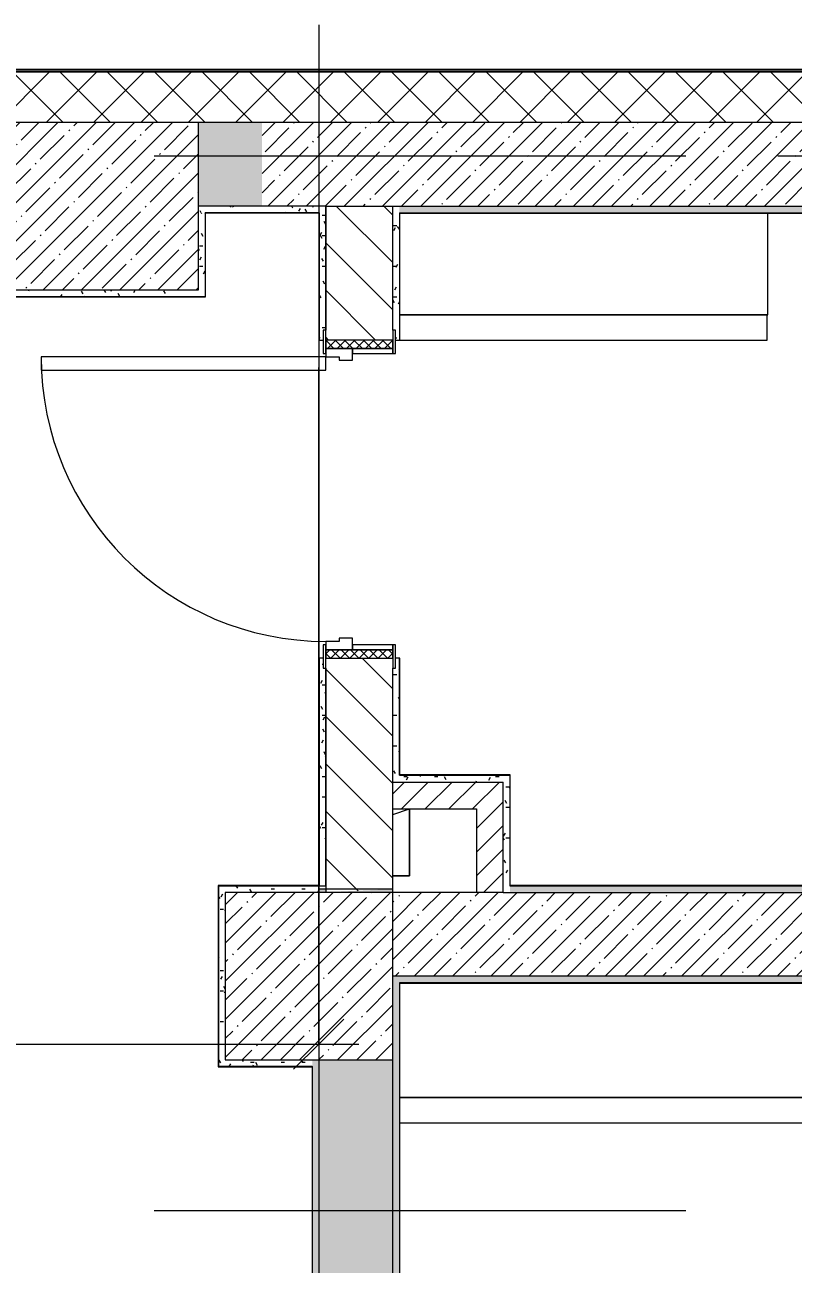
# Model space of a CAD drawing. Header units: millimetres. Extents: x 957 to 67880, y -2706 to 27400.
# Drawn here: x 62802 to 65096, y 17990 to 21692 of the extents above; entities that cross this region are included whole.
import ezdxf

# ---------------------------------------------------------------- set-up
doc = ezdxf.new("R2010")
doc.units = ezdxf.units.MM
doc.linetypes.add('Осевая', pattern=[3175, 635, -476.25, 1587.5, -476.25])
for name, color, linetype, lineweight in [('A-ANNO-DIMS', 7, 'Continuous', 9), ('A-ANNO-DIMS-100', 7, 'Continuous', 9), ('A-DOOR', 7, 'Continuous', 9), ('A-DOOR-FRAM-2', 7, 'Continuous', 9), ('A-GENM', 7, 'Continuous', 9), ('A-WALL', 7, 'Continuous', 9), ('I-WALL', 7, 'Continuous', 9), ('S-COLS', 7, 'Continuous', 9), ('Оси', 7, 'Continuous', 9), ('Оси-2', 7, 'Осевая', 9)]:
    doc.layers.add(name, color=color, linetype=linetype, lineweight=lineweight)
for name, color, linetype, lineweight, true_color in [('A-DOOR-1', 7, 'Continuous', 9, 0xc0c0c0), ('A-DOOR-FRAM-1', 7, 'Continuous', 9, 0xc0c0c0), ('A-WALL-1', 9, 'Continuous', 9, 0x808080), ('A-WALL-FNSH-1', 9, 'Continuous', 9, 0x808080)]:
    doc.layers.add(name, color=color, linetype=linetype, lineweight=lineweight, true_color=true_color)
doc.styles.add('ISOCPEUR_2', font='isocpeur.ttf', dxfattribs={"width": 0.9, "height": 250})
doc.dimstyles.new('ISO-2_5_0_9К_БОЛЬШОЙ_округление', dxfattribs={"dimscale": 304.8, "dimtxt": 248.995294, "dimasz": 0.492126, "dimexe": 0.393701, "dimexo": 0, "dimgap": 0, "dimtad": 1, "dimdec": 0, "dimrnd": 10, "dimzin": 0, "dimdsep": 46, "dimtxsty": 'ISOCPEUR_2', "dimblk1": 'OBLIQUE', "dimblk2": 'OBLIQUE', "dimsah": 1, "dimcen": 0.09, "dimdle": 0.393701, "dimazin": 0, "dimtfac": 1, "dimtdec": 4, "dimtix": 1, "dimtmove": 0, "dimatfit": 3, "dimfxl": 1, "dimtvp": 1, "dimtolj": 1, "dimtzin": 0, "dimarcsym": 2})
pattern_1 = [(45, (-57529.54, 0), (-57.024626, 57.024626), []), (45, (-57472.52, 0), (-57.024626, 57.024626), [100.806, -20.161, 3.353, -16.808])]
pattern_2 = [(45, (-57529.54, 0), (-35.35534, 35.35534), [])]
pattern_3 = [(0, (-57529.542, 0), (121.92, 30.48), [10.058, -81.382, 10.058, -81.382, -487.68]), (0, (-57529.542, 0), (121.92, 30.48), [-182.88, 10.058, -172.822, 10.058, -81.382, -213.36]), (0, (-57529.542, 0), (121.92, 30.48), [-457.2, 10.058, -50.902, 10.058, -142.342]), (120, (-57483.822, 15.24), (-87.356454, 90.345817), [10.058, -81.382, 10.058, -81.382, -487.68]), (120, (-57483.822, 15.24), (-87.356454, 90.345817), [-182.88, 10.058, -172.822, 10.058, -81.382, -213.36]), (120, (-57483.822, 15.24), (-87.356454, 90.345817), [-457.2, 10.058, -50.902, 10.058, -142.342]), (240, (-57468.582, 76.2), (-34.563546, -120.825817), [10.058, -81.382, 10.058, -81.382, -487.68]), (240, (-57468.582, 76.2), (-34.563546, -120.825817), [-182.88, 10.058, -172.822, 10.058, -81.382, -213.36]), (240, (-57468.582, 76.2), (-34.563546, -120.825817), [-457.2, 10.058, -50.902, 10.058, -142.342])]

# ---------------------------------------------------------------- blocks, each defined once
blk = doc.blocks.new('110_Дверь_СКБ_1Ст_Внутренняя1 - Д-8 950x2100h_охрана-V9-План расстановки мебели и оборудования 3 этажа в осях 23-33')
at = {"layer": 'A-DOOR'}
h = blk.add_hatch(dxfattribs=at)
h.set_pattern_fill('FP_6', color=256, style=0, pattern_type=2)
h.set_pattern_definition([(135, (1826.41, 164.685), (-14.14214, -14.14214), []), (225, (1826.41, 164.685), (14.14214, -14.14214), [])])
h.paths.add_polyline_path([(462.5, 100), (462.5, -100), (487.5, -100), (487.5, 100)])
at = {"layer": 'A-DOOR-FRAM-2'}
h = blk.add_hatch(dxfattribs=at)
h.set_pattern_fill('FP_7', color=256, style=0, pattern_type=2)
h.set_pattern_definition([(45, (-296.384, 164.685), (-14.1421, 14.1421), []), (135, (-296.384, 164.685), (-14.1421, -14.1421), [])])
h.paths.add_polyline_path([(-438.6, 100), (-462.5, 100), (-462.5, -100), (-437.5, -100), (-437.5, 100)])
at = {"layer": 'A-DOOR-1'}
for p, q in [((437.5, 950), (397.5, 950)), ((397.5, 950), (397.5, 100)), ((437.5, 100), (437.5, 950)), ((397.5, 100), (437.5, 100))]:
    blk.add_line(p, q, dxfattribs=at)
blk.add_arc((437.5, 100), 850, 90, 180, dxfattribs=at)
at = {"layer": 'A-DOOR-FRAM-1'}
for p, q in [((-422.5, 108), (-492.5, 108)), ((-492.5, 108), (-492.5, 100)), ((-492.5, 100), (-422.5, 100)), ((-437.5, 100), (-462.5, 100)), ((-462.5, 100), (-462.5, -100)), ((-412.5, 100), (-437.5, 100)), ((-437.5, 100), (-437.5, 20)), ((-437.5, -100), (-437.5, 100)), ((-422.5, 100), (-437.5, 100)), ((-437.5, 100), (-437.5, 99)), ((-437.5, 99), (-422.5, 99)), ((-422.5, 100), (-422.5, 108)), ((-422.5, 99), (-422.5, 100)), ((-412.5, 60), (-412.5, 100)), ((437.5, 100), (437.5, 60)), ((462.5, 100), (437.5, 100)), ((517.5, 108), (447.5, 108)), ((447.5, 108), (447.5, 100)), ((462.5, 100), (447.5, 100)), ((447.5, 100), (447.5, 99)), ((447.5, 100), (517.5, 100)), ((447.5, 99), (462.5, 99)), ((462.5, 20), (462.5, 100)), ((487.5, 100), (462.5, 100)), ((462.5, 100), (462.5, -100)), ((462.5, 99), (462.5, 100)), ((487.5, -100), (487.5, 100)), ((517.5, 100), (517.5, 108)), ((-402.5, 60), (-412.5, 60)), ((-402.5, 20), (-402.5, 60)), ((437.5, 60), (427.5, 60)), ((427.5, 60), (427.5, 20)), ((-437.5, 20), (-402.5, 20)), ((-422.5, 20), (-437.5, 20)), ((-437.5, 20), (-437.5, -100)), ((-422.5, -100), (-422.5, 20)), ((427.5, 20), (462.5, 20)), ((462.5, 20), (447.5, 20)), ((447.5, 20), (447.5, -100)), ((462.5, -100), (462.5, 20)), ((-422.5, -100), (-492.5, -100)), ((-492.5, -100), (-492.5, -108)), ((-492.5, -108), (-422.5, -108)), ((-462.5, -100), (-437.5, -100)), ((-437.5, -100), (-422.5, -100)), ((-422.5, -108), (-422.5, -100)), ((447.5, -100), (462.5, -100)), ((517.5, -100), (447.5, -100)), ((447.5, -100), (447.5, -108)), ((447.5, -108), (517.5, -108)), ((462.5, -100), (487.5, -100)), ((517.5, -108), (517.5, -100))]:
    blk.add_line(p, q, dxfattribs=at)
blk = doc.blocks.new('GM_Отверстие прямоугольное _в плите_ - Отверстие-21604341-План расстановки мебели и оборудования 3 этажа в осях 23-33')
at = {"layer": 'A-GENM'}
for p, q in [((50, 83.3), (100, 100)), ((100, 100), (100, -100)), ((100, -100), (100, 100)), ((100, -100), (50, -100)), ((50, -100), (100, -100))]:
    blk.add_line(p, q, dxfattribs=at)
blk = doc.blocks.new('BSC_Колонна _Прямоугольная - 700х500-23282984-План расстановки мебели и оборудования 3 этажа в осях 23-33')
at = {"layer": 'S-COLS'}
h = blk.add_hatch(dxfattribs=at)
h.set_pattern_fill('FP_25', color=256, style=0, pattern_type=2)
h.set_pattern_definition([(45, (-120500, -21150), (-57.024626, 57.024626), []), (45, (-120442.975, -21150), (-57.024626, 57.024626), [100.806, -20.161, 3.353, -16.808])])
h.paths.add_polyline_path([(-339.6, -250), (350, -250), (350, 250), (-350, 250), (-350, -250)])
for p, q in [((350, 250), (-350, 250)), ((-350, 250), (-350, -250)), ((350, -250), (350, 250)), ((-350, -250), (350, -250))]:
    blk.add_line(p, q, dxfattribs=at)
blk = doc.blocks.new('BSC_Колонна _Прямоугольная - 500х500-V53-План расстановки мебели и оборудования 3 этажа в осях 23-33')
at = {"layer": 'S-COLS'}
h = blk.add_hatch(dxfattribs=at)
h.set_pattern_fill('FP_34', color=256, style=0, pattern_type=2)
h.set_pattern_definition([(45, (-121180, -18850), (-57.024626, 57.024626), []), (45, (-121122.975, -18850), (-57.024626, 57.024626), [100.806, -20.161, 3.353, -16.808])])
h.paths.add_polyline_path([(250, -250), (250, 250), (-250, 250), (-250, -250), (239.7, -250)])
for p, q in [((250, 250), (-250, 250)), ((-250, 250), (-250, -250)), ((250, -250), (250, 250)), ((-250, -250), (250, -250))]:
    blk.add_line(p, q, dxfattribs=at)
blk = doc.blocks.new('Зашивка приборов отопления41 - Зашивка приборов отопления-33325756-План расстановки мебели и оборудования 3 этажа в осях 23-33')
at = {"layer": 'A-WALL'}
for p, q in [((121310.8, 18669.6), (124670.8, 18669.6)), ((124670.8, 18669.6), (121310.8, 18669.6)), ((121310.8, 18594.6), (124670.8, 18594.6))]:
    blk.add_line(p, q, dxfattribs=at)
blk = doc.blocks.new('Зашивка приборов отопления43 - Зашивка приборов отопления-33398518-План расстановки мебели и оборудования 3 этажа в осях 23-33')
at = {"layer": 'A-WALL'}
for p, q in [((122390.8, 18669.6), (122390.8, 18974.6)), ((121290.8, 18669.6), (122390.8, 18669.6)), ((122389.3, 18669.6), (121290.8, 18669.6)), ((122389.3, 18594.6), (122389.3, 18669.6)), ((121290.8, 18594.6), (122389.3, 18594.6))]:
    blk.add_line(p, q, dxfattribs=at)
blk = doc.blocks.new('DIMBLOCK5-План расстановки мебели и оборудования 3 этажа в осях 23-33')
at = {"layer": 'A-ANNO-DIMS-100'}
for p, q in [((63679.5, 20668), (63679.5, 18527.1)), ((63679.5, 18647.1), (63679.5, 20668)), ((60784.6, 18886.6), (60784.6, 18527.1)), ((60784.6, 18647.1), (60784.6, 18886.6)), ((60784.6, 18647.1), (63799.5, 18647.1))]:
    blk.add_line(p, q, dxfattribs=at)
at = {"layer": 'A-ANNO-DIMS-100', "lineweight": 20}
for p, q in [((60784.6, 18647.1), (60859.6, 18722.1)), ((63679.5, 18647.1), (63754.5, 18722.1)), ((60784.6, 18647.1), (60709.6, 18572.1)), ((63679.5, 18647.1), (63604.5, 18572.1))]:
    blk.add_line(p, q, dxfattribs=at)
at = {"layer": 'A-ANNO-DIMS-100', "color": 0, "insert": (61916, 18973.7), "char_height": 250, "width": 758.478, "attachment_point": 1, "line_spacing_factor": 1.149209, "style": 'ISOCPEUR_2'}
blk.add_mtext('2890', dxfattribs=at)
blk = doc.blocks.new('_Oblique')
at = {"color": 0, "linetype": 'ByBlock', "lineweight": -2}
blk.add_line((-0.5, -0.5), (0.5, 0.5), dxfattribs=at)

msp = doc.modelspace()

# ---------------------------------------------------------------- hatches: boundary and pattern name
at = {"layer": 'A-WALL'}
h = msp.add_hatch(dxfattribs=at)
h.set_pattern_fill('FP_1', color=256, style=0, pattern_type=2)
h.set_pattern_definition([(45, (-57529.54, 0), (-70.71068, 70.71068), []), (135, (-57529.54, 0), (-70.71068, -70.71068), [])])
h.paths.add_polyline_path([(67550.5, 21400), (67700.5, 21400), (67700.5, 21550), (62620.7, 21550), (62620.7, 21400), (67300.5, 21400)])
h.paths.add_polyline_path([(60370.9, 21400), (61720.7, 21400), (61720.7, 21550), (60370.9, 21550)])
h.paths.add_polyline_path([(43270.5, 21400), (43620.5, 21400), (43620.5, 21550), (39080.5, 21550), (39080.5, 21400), (43050.5, 21400)])
h.paths.add_polyline_path([(58600.9, 21400), (59470.9, 21400), (59470.9, 21550), (58600.9, 21550)])
h.paths.add_polyline_path([(56267.9, 21400), (57170.9, 21400), (57170.9, 21550), (56020.5, 21550), (56020.5, 21400)])
h.paths.add_polyline_path([(52450.2, 21400), (53720.5, 21400), (53720.5, 21550), (52420.9, 21550), (52420.9, 21400)])
h.paths.add_polyline_path([(50220.9, 21400), (51520.9, 21400), (51520.9, 21550), (50220.9, 21550)])
h.paths.add_polyline_path([(48520.5, 21400), (49320.9, 21400), (49320.9, 21550), (48020.7, 21550), (48020.7, 21400)])
h.paths.add_polyline_path([(46087.2, 21400), (47120.7, 21400), (47120.7, 21550), (45920.5, 21550), (45920.5, 21400)])
h.paths.add_polyline_path([(35780.5, 21400), (35780.5, 21550), (35760.5, 21550), (35760.5, 21400)])
at = {"layer": 'I-WALL'}
h = msp.add_hatch(dxfattribs=at)
h.set_pattern_fill('FP_4', color=256, style=0, pattern_type=2)
h.set_pattern_definition(pattern_1)
h.paths.add_polyline_path([(63510.5, 21150), (63510.5, 21400), (63320.5, 21400), (63320.5, 21150)])
h.paths.add_polyline_path([(61358.3, 21150), (61720.7, 21150), (61720.7, 21400), (60370.9, 21400), (60370.9, 21150), (60784.6, 21150)])
h.paths.add_polyline_path([(59449.4, 21150), (59470.9, 21150), (59470.9, 21400), (58600.9, 21400), (58600.9, 21150), (58813.1, 21150)])
h.paths.add_polyline_path([(57170.9, 21150), (57170.9, 21400), (56020.5, 21400), (56020.5, 21150), (56904.2, 21150)])
h.paths.add_polyline_path([(52799.9, 21150), (52820.5, 21150), (52820.5, 21400), (52420.9, 21400), (52420.9, 21150), (52450.2, 21150)])
h.paths.add_polyline_path([(53720.5, 21150), (53720.5, 21400), (53520.5, 21400), (53521.5, 21150), (53540.5, 21150)])
h.paths.add_polyline_path([(50223.1, 21150), (51520.9, 21150), (51520.9, 21400), (50220.9, 21400), (50220.9, 21150)])
h.paths.add_polyline_path([(49320.9, 21150), (49320.9, 21400), (48520.5, 21400), (48520.5, 21150), (49268.7, 21150)])
h.paths.add_polyline_path([(47120.7, 21150), (47120.7, 21400), (45920.5, 21400), (45920.5, 21150), (47041.7, 21150)])
h.paths.add_polyline_path([(43620.5, 21150), (43620.5, 21400), (43270.5, 21400), (43270.5, 21150), (43542.1, 21150)])
h = msp.add_hatch(dxfattribs=at)
h.set_pattern_fill('FP_4', color=256, style=0, pattern_type=2)
h.set_pattern_definition(pattern_1)
h.paths.add_polyline_path([(66130.5, 21150), (67300.5, 21150), (67300.5, 21400), (63510.5, 21400), (63510.5, 21150), (65812.4, 21150)])
h = msp.add_hatch(dxfattribs=at)
h.set_pattern_fill('FP_35', color=256, style=0, pattern_type=2)
h.set_pattern_definition(pattern_3)
h.paths.add_polyline_path([(63679.5, 21130), (63680.5, 21130), (63679.5, 21150), (63320.5, 21150), (63320.5, 21130), (63510.5, 21130)])
h = msp.add_hatch(dxfattribs=at)
h.set_pattern_fill('FP_35', color=256, style=0, pattern_type=2)
h.set_pattern_definition(pattern_3)
h.paths.add_polyline_path([(63680.5, 19120), (63700.5, 19120), (63699.6, 19770), (63692.5, 19770), (63692.5, 19800), (63680.5, 19800), (63680.5, 19350)])
h.paths.add_polyline_path([(63680.5, 20750), (63692.5, 20750), (63692.5, 20780), (63700.5, 20780), (63700.5, 21150), (63680.5, 21150), (63680.5, 21130)])
h = msp.add_hatch(dxfattribs=at)
h.set_pattern_fill('FP_3', color=256, style=0, pattern_type=2)
h.set_pattern_definition([(135, (-57529.54, 0), (-70.71068, -70.71068), [])])
h.paths.add_polyline_path([(63700.5, 19100.9), (63900.5, 19110), (63900.5, 19800), (63700.5, 19800), (63700.5, 19110)])
h.paths.add_polyline_path([(63700.5, 20750), (63900.5, 20750), (63900.5, 21150), (63700.5, 21150), (63700.5, 20780)])
h = msp.add_hatch(dxfattribs=at)
h.set_pattern_fill('FP_35', color=256, style=0, pattern_type=2)
h.set_pattern_definition(pattern_3)
h.paths.add_polyline_path([(63903.5, 19430), (63920.5, 19430), (63920.5, 19800), (63908.5, 19800), (63908.5, 19770), (63900.5, 19770), (63900.5, 19430)])
h.paths.add_polyline_path([(63920.5, 20750), (63920.5, 21150), (63900.5, 21150), (63900.5, 20780), (63908.5, 20780), (63908.5, 20750)])
h = msp.add_hatch(dxfattribs=at)
h.set_pattern_fill('FP_35', color=256, style=0, pattern_type=2)
h.set_pattern_definition(pattern_3)
h.paths.add_polyline_path([(66448.6, 21130), (67280.5, 21130), (67280.5, 21150), (63920.5, 21150), (63920.5, 21130), (66130.5, 21130)])
h = msp.add_hatch(dxfattribs=at)
h.set_pattern_fill('FP_35', color=256, style=0, pattern_type=2)
h.set_pattern_definition(pattern_3)
h.paths.add_polyline_path([(63340.5, 20880), (63340.5, 21130), (63320.5, 21129), (63320.5, 20880)])
h = msp.add_hatch(dxfattribs=at)
h.set_pattern_fill('FP_35', color=256, style=0, pattern_type=2)
h.set_pattern_definition(pattern_3)
h.paths.add_polyline_path([(62850.5, 20880), (63320.5, 20880), (63320.5, 20900), (62600.7, 20900), (62600.7, 20880), (62630.9, 20880)])
h = msp.add_hatch(dxfattribs=at)
h.set_pattern_fill('FP_35', color=256, style=0, pattern_type=2)
h.set_pattern_definition(pattern_3)
h.paths.add_polyline_path([(64250.5, 19430), (64250.5, 19450), (63920.5, 19450), (63921.5, 19430), (64230.5, 19430)])
h = msp.add_hatch(dxfattribs=at)
h.set_pattern_fill('FP_5', color=256, style=0, pattern_type=2)
h.set_pattern_definition(pattern_2)
h.paths.add_polyline_path([(64150.5, 19350), (64230.5, 19350), (64230.5, 19430), (63900.5, 19430), (63900.5, 19350), (63950.5, 19350)])
h = msp.add_hatch(dxfattribs=at)
h.set_pattern_fill('FP_35', color=256, style=0, pattern_type=2)
h.set_pattern_definition(pattern_3)
h.paths.add_polyline_path([(64230.5, 19100), (64250.5, 19100), (64250.5, 19430), (64230.5, 19430), (64230.5, 19120)])
h = msp.add_hatch(dxfattribs=at)
h.set_pattern_fill('FP_5', color=256, style=0, pattern_type=2)
h.set_pattern_definition(pattern_2)
h.paths.add_polyline_path([(64230.5, 19100), (64230.5, 19350), (64150.5, 19350), (64150.5, 19100)])
h = msp.add_hatch(dxfattribs=at)
h.set_pattern_fill('FP_35', color=256, style=0, pattern_type=2)
h.set_pattern_definition(pattern_3)
h.paths.add_polyline_path([(63380.5, 18600), (63400.5, 18600), (63400.5, 19120), (63380.5, 19120), (63380.5, 18693.2)])
h = msp.add_hatch(dxfattribs=at)
h.set_pattern_fill('FP_35', color=256, style=0, pattern_type=2)
h.set_pattern_definition(pattern_3)
h.paths.add_polyline_path([(63680.5, 19100), (63679.5, 19120), (63400.5, 19120), (63400.5, 19100), (63642.1, 19100)])
h = msp.add_hatch(dxfattribs=at)
h.set_pattern_fill('FP_4', color=256, style=0, pattern_type=2)
h.set_pattern_definition(pattern_1)
h.paths.add_polyline_path([(63680.5, 10380), (63900.5, 10380), (63900.5, 10825), (63680.5, 10825), (63680.5, 10382.8)])
h.paths.add_polyline_path([(63820.5, 12225), (63900.5, 12225), (63900.5, 13400), (63680.5, 13400), (63680.5, 12225), (63700.5, 12225)])
h.paths.add_polyline_path([(63680.5, 13900), (63900.5, 13900), (63900.5, 18600), (63680.5, 18600), (63680.5, 13920)])
h.paths.add_polyline_path([(63700.5, 19100), (63900.5, 19100), (63900.5, 19110), (63700.5, 19100.9), (63700.5, 19110), (63680.5, 19110), (63680.5, 19100)])
h = msp.add_hatch(dxfattribs=at)
h.set_pattern_fill('FP_35', color=256, style=0, pattern_type=2)
h.set_pattern_definition(pattern_3)
h.paths.add_polyline_path([(67300.5, 19100), (67300.5, 19120), (64250.5, 19120), (64250.5, 19100), (67298.3, 19100)])
h = msp.add_hatch(dxfattribs=at)
h.set_pattern_fill('FP_4', color=256, style=0, pattern_type=2)
h.set_pattern_definition(pattern_1)
h.paths.add_polyline_path([(67300.5, 18850), (67300.5, 19100), (63900.5, 19100), (63900.5, 18850), (66448.6, 18850)])
h = msp.add_hatch(dxfattribs=at)
h.set_pattern_fill('FP_35', color=256, style=0, pattern_type=2)
h.set_pattern_definition(pattern_3)
h.paths.add_polyline_path([(67300.5, 18830), (67300.5, 18850), (63900.5, 18850), (63900.5, 18830), (67298.5, 18830)])
h = msp.add_hatch(dxfattribs=at)
h.set_pattern_fill('FP_35', color=256, style=0, pattern_type=2)
h.set_pattern_definition(pattern_3)
h.paths.add_polyline_path([(63920.5, 10600), (63920.5, 10825), (63908.5, 10825), (63908.5, 10770), (63900.5, 10770), (63900.5, 10600), (63903.5, 10600)])
h.paths.add_polyline_path([(63920.5, 12225), (63920.5, 18830), (63900.5, 18830), (63900.6, 12280), (63908.5, 12280), (63908.5, 12225)])
h = msp.add_hatch(dxfattribs=at)
h.set_pattern_fill('FP_35', color=256, style=0, pattern_type=2)
h.set_pattern_definition(pattern_3)
h.paths.add_polyline_path([(63573, 18580), (63660.5, 18580), (63659.5, 18600), (63380.5, 18600), (63380.5, 18580), (63400.5, 18580)])
h = msp.add_hatch(dxfattribs=at)
h.set_pattern_fill('FP_35', color=256, style=0, pattern_type=2)
h.set_pattern_definition(pattern_3)
h.paths.add_polyline_path([(63680.5, 13920), (63680.5, 18600), (63660.5, 18600), (63660.5, 13920), (63677.8, 13920)])

# ---------------------------------------------------------------- linework, layer by layer
at = {"layer": 'A-WALL'}
for p, q in [((67703.5, 21553), (62620.7, 21553)), ((67700.5, 21550), (62620.7, 21550)), ((67550.5, 21400), (63320.5, 21400)), ((63700.5, 21150), (63700.5, 20780)), ((63700.5, 21150), (67300.5, 21150)), ((63700.5, 20780), (63700.5, 21150)), ((63900.5, 20780), (63900.5, 21150)), ((63680.5, 21130), (63340.5, 21130)), ((63680.5, 21130), (63680.5, 20750)), ((63920.5, 21130), (63920.5, 20750)), ((63700.5, 19770), (63700.5, 19100)), ((63700.5, 19120), (63700.5, 19770)), ((63900.5, 19430), (63900.5, 19770)), ((63920.5, 19450), (63920.5, 19800)), ((63920.5, 19450), (64250.5, 19450)), ((64250.5, 19450), (64250.5, 19120)), ((63900.5, 19430), (64230.5, 19430)), ((63380.5, 19120), (63700.5, 19120)), ((64250.5, 19120), (67280.5, 19120)), ((64230.5, 19100), (67300.5, 19100)), ((67280.5, 18830), (63920.5, 18830)), ((63920.5, 18830), (63920.5, 12225)), ((63921.5, 18829), (63920.5, 18829)), ((63680.5, 13900), (63680.5, 18600)), ((63900.5, 13900), (63900.5, 18600)), ((63660.5, 13920), (63660.5, 18580))]:
    msp.add_line(p, q, dxfattribs=at)
at = {"layer": 'A-WALL-1'}
for p, q in [((63700.5, 21150), (63320.5, 21150)), ((63340.5, 21129), (63340.5, 21130)), ((63920.5, 21130), (67280.5, 21130)), ((62600.7, 20880), (63340.5, 20880)), ((63680.5, 20750), (63692.5, 20750)), ((63908.5, 20750), (63920.5, 20750)), ((63692.5, 19800), (63680.5, 19800)), ((63680.5, 19800), (63680.5, 19120)), ((63920.5, 19800), (63908.5, 19800)), ((63900.5, 19100), (63900.5, 19430)), ((64230.5, 19100), (64230.5, 19430)), ((63900.5, 19350), (64150.5, 19350)), ((64150.5, 19350), (64150.5, 19100)), ((63380.5, 19120), (63380.5, 18580)), ((63680.5, 19100), (63680.5, 19120)), ((63900.5, 19110), (63680.5, 19110)), ((64230.5, 19100), (63900.5, 19100)), ((67300.5, 18850), (63900.5, 18850)), ((63659.5, 18580), (63660.5, 18580))]:
    msp.add_line(p, q, dxfattribs=at)
at = {"layer": 'A-WALL-FNSH-1'}
for p, q in [((67708.5, 21558), (62620.7, 21558)), ((63340.5, 21129), (63340.5, 20880)), ((63679.5, 21129), (63340.5, 21129)), ((63341.5, 20879), (63341.5, 21129)), ((63679.5, 21129), (63679.5, 20750)), ((63921.5, 21129), (67279.5, 21129)), ((63921.5, 20750), (63921.5, 21129)), ((62599.7, 20879), (63341.5, 20879)), ((63679.5, 20750), (63680.5, 20750)), ((63920.5, 20750), (63921.5, 20750)), ((63680.5, 19800), (63679.5, 19800)), ((63679.5, 19800), (63679.5, 19121)), ((63921.5, 19800), (63920.5, 19800)), ((63921.5, 19451), (63921.5, 19800)), ((64251.5, 19451), (63921.5, 19451)), ((64251.5, 19121), (64251.5, 19451)), ((63379.5, 19121), (63379.5, 18579)), ((63679.5, 19121), (63379.5, 19121)), ((67279.5, 19121), (64251.5, 19121)), ((63921.5, 18829), (67279.5, 18829)), ((63921.5, 13820), (63921.5, 18829)), ((63379.5, 18579), (63659.5, 18579)), ((63659.5, 18580), (63380.5, 18580)), ((63659.5, 18579), (63659.5, 13921))]:
    msp.add_line(p, q, dxfattribs=at)
at = {"layer": 'Оси'}
for p, q in [((63680.5, 19191.6), (63680.5, 21691.6)), ((65050.5, 21300), (67550.5, 21300))]:
    msp.add_line(p, q, dxfattribs=at)
at = {"layer": 'Оси-2'}
for p, q in [((27152.2, 21300), (65050.5, 21300)), ((63680.5, 593.7), (63680.5, 19191.6)), ((27152.2, 18150), (65200.5, 18150))]:
    msp.add_line(p, q, dxfattribs=at)

# ---------------------------------------------------------------- block references
at = {"layer": 'A-DOOR-1', "rotation": 89.99999999999987}
msp.add_blockref('110_Дверь_СКБ_1Ст_Внутренняя1 - Д-8 950x2100h_охрана-V9-План расстановки мебели и оборудования 3 этажа в осях 23-33', (63800.5, 20262.5), dxfattribs=at)
at = {"layer": 'A-GENM'}
msp.add_blockref('GM_Отверстие прямоугольное _в плите_ - Отверстие-21604341-План расстановки мебели и оборудования 3 этажа в осях 23-33', (63850.5, 19250), dxfattribs=at)
at = {"layer": 'A-WALL'}
for name, p in [('Зашивка приборов отопления43 - Зашивка приборов отопления-33398518-План расстановки мебели и оборудования 3 этажа в осях 23-33', (-57370.4, 2155.4)), ('Зашивка приборов отопления41 - Зашивка приборов отопления-33325756-План расстановки мебели и оборудования 3 этажа в осях 23-33', (-57390.4, -182.1))]:
    msp.add_blockref(name, p, dxfattribs=at)
at = {"layer": 'S-COLS'}
for name, p in [('BSC_Колонна _Прямоугольная - 700х500-23282984-План расстановки мебели и оборудования 3 этажа в осях 23-33', (62970.5, 21150)), ('BSC_Колонна _Прямоугольная - 500х500-V53-План расстановки мебели и оборудования 3 этажа в осях 23-33', (63650.5, 18850))]:
    msp.add_blockref(name, p, dxfattribs=at)

# ---------------------------------------------------------------- dimensions: what is measured, and where the dimension line sits
at = {"layer": 'A-ANNO-DIMS'}
dim = msp.add_linear_dim(base=(63679.5, 18647.1), p1=(60784.6, 18886.6), p2=(63679.5, 20668), dimstyle='ISO-2_5_0_9К_БОЛЬШОЙ_округление', override={"dimpost": '<>', "dimfxl": 3399.113798}, dxfattribs=at)
dim.commit()
dim.dimension.update_dxf_attribs({"geometry": 'DIMBLOCK5-План расстановки мебели и оборудования 3 этажа в осях 23-33', "text_midpoint": (62232, 18772.1)})

doc.saveas('drawing.dxf')
